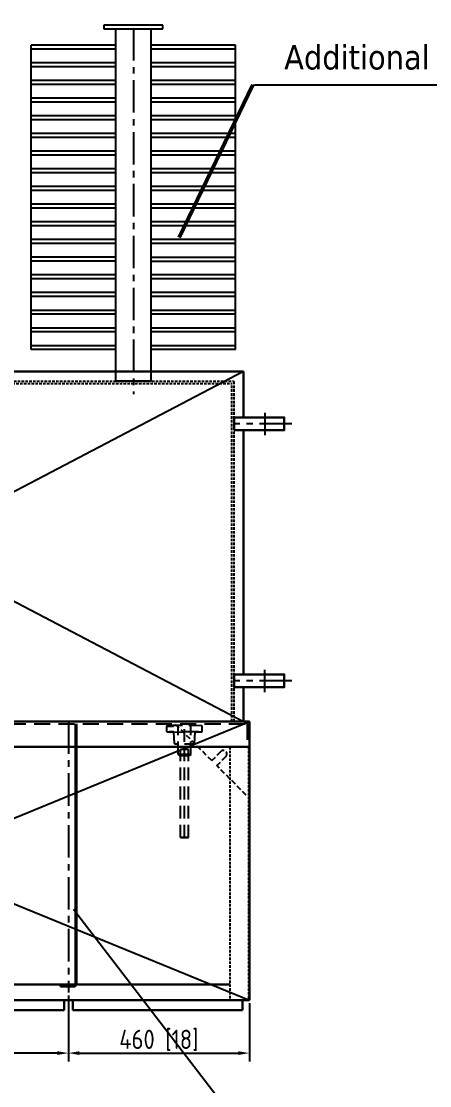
# Model space of a CAD drawing. Header units: inches. Extents: x 198356 to 209798, y -190593 to -183267.
# Drawn here: x 200981 to 202019, y -189057 to -186348 of the extents above; entities that cross this region are included whole.
import ezdxf

# ---------------------------------------------------------------- set-up
doc = ezdxf.new("R2010")
doc.units = ezdxf.units.IN
doc.header["$LTSCALE"] = 13
for name, pattern in [('CENTERX2', [101.6, 63.5, -12.7, 12.7, -12.7]), ('DASHED', [0.75, 0.5, -0.25]), ('HIDDEN', [9.525, 6.35, -3.175])]:
    doc.linetypes.add(name, pattern=pattern)
for name, color, linetype in [('1', 4, 'Continuous'), ('4虚线层', 6, 'DASHED'), ('粗实线', 4, 'Continuous'), ('虚线', 6, 'HIDDEN')]:
    doc.layers.add(name, color=color, linetype=linetype)
for name, color, linetype, lineweight in [('1粗实线', 4, 'Continuous', 50), ('2细实线', 3, 'Continuous', 20), ('标注、文本', 3, 'Continuous', 25), ('铁心', 3, 'Continuous', 0)]:
    doc.layers.add(name, color=color, linetype=linetype, lineweight=lineweight)
doc.styles.get("Standard").update_dxf_attribs({"font": 'gbenor.shx', "bigfont": 'gbcbig.shx'})
doc.styles.add('Tahoma_txtstyle_30.40_0_0', font='tahoma.ttf')
doc.dimstyles.new('英寸 1-10', dxfattribs={"dimscale": 14, "dimtxt": 3.5, "dimasz": 2, "dimexe": 1.5, "dimexo": 0.5, "dimgap": 0.5, "dimtad": 1, "dimtoh": 1, "dimdec": 0, "dimdsep": 46, "dimtxsty": 'Standard', "dimcen": 2.5, "dimclrd": 3, "dimclre": 3, "dimclrt": 3, "dimadec": 0, "dimazin": 2, "dimtfac": 1, "dimtdec": 0, "dimtmove": 0, "dimatfit": 2, "dimfxl": 1, "dimarcsym": 0})
doc.dimstyles.new('郁文书', dxfattribs={"dimscale": 15, "dimtxt": 3.5, "dimasz": 2.5, "dimexe": 1.5, "dimexo": 0, "dimgap": 0.5, "dimtad": 1, "dimtoh": 1, "dimtxsty": 'Standard', "dimcen": 2.5, "dimclrd": 3, "dimclre": 3, "dimclrt": 2, "dimadec": 0, "dimazin": 0, "dimtfac": 1, "dimtmove": 0, "dimatfit": 2, "dimfxl": 1, "dimarcsym": 0})

# ---------------------------------------------------------------- blocks, each defined once
blk = doc.blocks.new('*D101')
at = {"layer": '2细实线', "color": 3, "linetype": 'ByBlock', "lineweight": -2}
for p, q in [((204482.5, -183812.8), (204702.3, -183812.8)), ((204681.3, -183854.8), (204681.3, -185990.8)), ((204332.5, -186032.8), (204702.3, -186032.8)), ((201100.8, -188826.9), (201100.8, -188994.8)), ((199830.8, -188846.5), (199830.8, -188994.8)), ((201072.8, -188973.8), (199858.8, -188973.8))]:
    blk.add_line(p, q, dxfattribs=at)
at = {"layer": '2细实线', "color": 3, "linetype": 'ByBlock'}
for points in [[(204674.3, -183854.8), (204688.3, -183854.8), (204681.3, -183812.8)], [(204674.3, -185990.8), (204688.3, -185990.8), (204681.3, -186032.8)], [(199858.8, -188969.1), (199858.8, -188978.5), (199830.8, -188973.8)], [(201072.8, -188969.1), (201072.8, -188978.5), (201100.8, -188973.8)]]:
    blk.add_solid(points, dxfattribs=at)
at = {"layer": 'Defpoints', "color": 0, "linetype": 'ByBlock'}
for p in [(204475.5, -183812.8), (204325.5, -186032.8), (204681.3, -186032.8), (201100.8, -188819.9), (199830.8, -188839.5), (199830.8, -188973.8)]:
    blk.add_point(p, dxfattribs=at)
at = {"layer": '2细实线', "color": 3, "linetype": 'ByBlock', "insert": (204636.1, -185152.3), "char_height": 73.5, "attachment_point": 5, "rotation": 90}
blk.add_mtext('2220 [87]', dxfattribs=at)
at = {"layer": '2细实线', "color": 3, "linetype": 'ByBlock', "insert": (200465.8, -188941.3), "char_height": 49, "attachment_point": 5}
blk.add_mtext('1270 [50]', dxfattribs=at)
blk = doc.blocks.new('*D102')
at = {"layer": '1', "color": 3, "lineweight": -2}
for p, q in [((203173.2, -188629.7), (203173.2, -188585.5)), ((203173.2, -188585.5), (203286.8, -188585.5)), ((203053.5, -188629.7), (203195.7, -188629.7)), ((203173.2, -188760.2), (203173.2, -188667.2)), ((203053.5, -188797.7), (203195.7, -188797.7))]:
    blk.add_line(p, q, dxfattribs=at)
at = {"layer": '1', "color": 3}
for points in [[(203166.9, -188667.2), (203179.4, -188667.2), (203173.2, -188629.7)], [(203166.9, -188760.2), (203179.4, -188760.2), (203173.2, -188797.7)]]:
    blk.add_solid(points, dxfattribs=at)
at = {"layer": '2细实线', "color": 3, "linetype": 'ByBlock', "lineweight": -2}
for p, q in [((201100.8, -188826.9), (201100.8, -188994.8)), ((201560.8, -188846.5), (201560.8, -188994.8)), ((201128.8, -188973.8), (201532.8, -188973.8))]:
    blk.add_line(p, q, dxfattribs=at)
at = {"layer": '2细实线', "color": 3, "linetype": 'ByBlock'}
for points in [[(201128.8, -188969.1), (201128.8, -188978.5), (201100.8, -188973.8)], [(201532.8, -188969.1), (201532.8, -188978.5), (201560.8, -188973.8)]]:
    blk.add_solid(points, dxfattribs=at)
at = {"layer": 'Defpoints', "color": 0}
for p in [(203053.5, -188629.7), (203053.5, -188797.7), (203173.2, -188797.7)]:
    blk.add_point(p, dxfattribs=at)
at = {"layer": 'Defpoints', "color": 0, "linetype": 'ByBlock'}
for p in [(201100.8, -188819.9), (201560.8, -188839.5), (201560.8, -188973.8)]:
    blk.add_point(p, dxfattribs=at)
at = {"layer": '1', "color": 2, "insert": (203233.7, -188550.6), "char_height": 52.5, "attachment_point": 5}
blk.add_mtext('2[51]', dxfattribs=at)
at = {"layer": '2细实线', "color": 3, "linetype": 'ByBlock', "insert": (201330.8, -188941.3), "char_height": 49, "attachment_point": 5}
blk.add_mtext('460 [18]', dxfattribs=at)

msp = doc.modelspace()

# ---------------------------------------------------------------- linework, layer by layer
at = {"layer": '1', "ltscale": 5}
for p, q in [((201340.829, -186357.487), (201190.829, -186357.487)), ((201190.829, -186357.487), (201190.829, -186367.487)), ((201340.829, -186357.487), (201190.829, -186357.487)), ((201190.829, -186357.487), (201190.829, -186367.487)), ((201190.829, -186367.487), (201340.829, -186367.487)), ((201190.829, -186367.487), (201340.829, -186367.487)), ((201220.829, -187263.487), (201220.829, -186367.487)), ((201220.829, -187263.487), (201220.829, -186367.487)), ((201310.829, -187263.487), (201310.829, -186367.487)), ((201310.829, -187263.487), (201310.829, -186367.487)), ((201340.829, -186367.487), (201340.829, -186357.487)), ((201340.829, -186367.487), (201340.829, -186357.487)), ((201005.829, -187183.487), (201005.829, -186408.487)), ((201220.829, -186408.487), (201005.829, -186408.487)), ((201220.829, -186408.487), (201005.829, -186408.487)), ((201220.829, -186408.487), (201005.829, -186408.487)), ((201220.829, -186408.487), (201005.829, -186408.487)), ((201220.829, -186408.487), (201005.829, -186408.487)), ((201220.829, -186408.487), (201005.829, -186408.487)), ((201220.829, -186408.487), (201005.829, -186408.487)), ((201220.829, -186408.487), (201005.829, -186408.487)), ((201220.829, -186418.487), (201005.829, -186418.487)), ((201220.829, -186418.487), (201005.829, -186418.487)), ((201220.829, -186418.487), (201005.829, -186418.487)), ((201220.829, -186418.487), (201005.829, -186418.487)), ((201220.829, -186418.487), (201005.829, -186418.487)), ((201220.829, -186418.487), (201005.829, -186418.487)), ((201220.829, -186418.487), (201005.829, -186418.487)), ((201220.829, -186418.487), (201005.829, -186418.487)), ((201525.829, -186408.487), (201310.829, -186408.487)), ((201525.829, -186408.487), (201310.829, -186408.487)), ((201525.829, -186408.487), (201310.829, -186408.487)), ((201525.829, -186408.487), (201310.829, -186408.487)), ((201525.829, -186418.487), (201310.829, -186418.487)), ((201525.829, -186418.487), (201310.829, -186418.487)), ((201525.829, -186418.487), (201310.829, -186418.487)), ((201525.829, -186418.487), (201310.829, -186418.487)), ((201525.829, -187183.487), (201525.829, -186408.487)), ((201220.829, -186453.487), (201005.829, -186453.487)), ((201220.829, -186453.487), (201005.829, -186453.487)), ((201220.829, -186453.487), (201005.829, -186453.487)), ((201220.829, -186453.487), (201005.829, -186453.487)), ((201220.829, -186453.487), (201005.829, -186453.487)), ((201220.829, -186453.487), (201005.829, -186453.487)), ((201220.829, -186453.487), (201005.829, -186453.487)), ((201220.829, -186453.487), (201005.829, -186453.487)), ((201525.829, -186453.487), (201310.829, -186453.487)), ((201525.829, -186453.487), (201310.829, -186453.487)), ((201525.829, -186453.487), (201310.829, -186453.487)), ((201525.829, -186453.487), (201310.829, -186453.487)), ((201220.829, -186463.487), (201005.829, -186463.487)), ((201220.829, -186463.487), (201005.829, -186463.487)), ((201220.829, -186463.487), (201005.829, -186463.487)), ((201220.829, -186463.487), (201005.829, -186463.487)), ((201220.829, -186463.487), (201005.829, -186463.487)), ((201220.829, -186463.487), (201005.829, -186463.487)), ((201220.829, -186463.487), (201005.829, -186463.487)), ((201220.829, -186463.487), (201005.829, -186463.487)), ((201525.829, -186463.487), (201310.829, -186463.487)), ((201525.829, -186463.487), (201310.829, -186463.487)), ((201525.829, -186463.487), (201310.829, -186463.487)), ((201525.829, -186463.487), (201310.829, -186463.487)), ((201220.829, -186498.487), (201005.829, -186498.487)), ((201220.829, -186498.487), (201005.829, -186498.487)), ((201220.829, -186498.487), (201005.829, -186498.487)), ((201220.829, -186498.487), (201005.829, -186498.487)), ((201220.829, -186498.487), (201005.829, -186498.487)), ((201220.829, -186498.487), (201005.829, -186498.487)), ((201220.829, -186498.487), (201005.829, -186498.487)), ((201220.829, -186498.487), (201005.829, -186498.487)), ((201220.829, -186508.487), (201005.829, -186508.487)), ((201220.829, -186508.487), (201005.829, -186508.487)), ((201220.829, -186508.487), (201005.829, -186508.487)), ((201220.829, -186508.487), (201005.829, -186508.487)), ((201220.829, -186508.487), (201005.829, -186508.487)), ((201220.829, -186508.487), (201005.829, -186508.487)), ((201220.829, -186508.487), (201005.829, -186508.487)), ((201220.829, -186508.487), (201005.829, -186508.487)), ((201525.829, -186498.487), (201310.829, -186498.487)), ((201525.829, -186498.487), (201310.829, -186498.487)), ((201525.829, -186498.487), (201310.829, -186498.487)), ((201525.829, -186498.487), (201310.829, -186498.487)), ((201525.829, -186508.487), (201310.829, -186508.487)), ((201525.829, -186508.487), (201310.829, -186508.487)), ((201525.829, -186508.487), (201310.829, -186508.487)), ((201525.829, -186508.487), (201310.829, -186508.487)), ((201220.829, -186543.487), (201005.829, -186543.487)), ((201220.829, -186543.487), (201005.829, -186543.487)), ((201220.829, -186543.487), (201005.829, -186543.487)), ((201220.829, -186543.487), (201005.829, -186543.487)), ((201220.829, -186553.487), (201005.829, -186553.487)), ((201220.829, -186553.487), (201005.829, -186553.487)), ((201220.829, -186553.487), (201005.829, -186553.487)), ((201220.829, -186553.487), (201005.829, -186553.487)), ((201525.829, -186543.487), (201310.829, -186543.487)), ((201525.829, -186543.487), (201310.829, -186543.487)), ((201525.829, -186553.487), (201310.829, -186553.487)), ((201525.829, -186553.487), (201310.829, -186553.487)), ((201220.829, -186588.487), (201005.829, -186588.487)), ((201220.829, -186588.487), (201005.829, -186588.487)), ((201220.829, -186588.487), (201005.829, -186588.487)), ((201220.829, -186588.487), (201005.829, -186588.487)), ((201525.829, -186588.487), (201310.829, -186588.487)), ((201525.829, -186588.487), (201310.829, -186588.487)), ((201220.829, -186598.487), (201005.829, -186598.487)), ((201220.829, -186598.487), (201005.829, -186598.487)), ((201220.829, -186598.487), (201005.829, -186598.487)), ((201220.829, -186598.487), (201005.829, -186598.487)), ((201525.829, -186598.487), (201310.829, -186598.487)), ((201525.829, -186598.487), (201310.829, -186598.487)), ((201220.829, -186633.487), (201005.829, -186633.487)), ((201220.829, -186633.487), (201005.829, -186633.487)), ((201220.829, -186633.487), (201005.829, -186633.487)), ((201220.829, -186633.487), (201005.829, -186633.487)), ((201220.829, -186643.487), (201005.829, -186643.487)), ((201220.829, -186643.487), (201005.829, -186643.487)), ((201220.829, -186643.487), (201005.829, -186643.487)), ((201220.829, -186643.487), (201005.829, -186643.487)), ((201525.829, -186633.487), (201310.829, -186633.487)), ((201525.829, -186633.487), (201310.829, -186633.487)), ((201525.829, -186643.487), (201310.829, -186643.487)), ((201525.829, -186643.487), (201310.829, -186643.487)), ((201220.829, -186678.487), (201005.829, -186678.487)), ((201220.829, -186678.487), (201005.829, -186678.487)), ((201220.829, -186678.487), (201005.829, -186678.487)), ((201220.829, -186678.487), (201005.829, -186678.487)), ((201220.829, -186678.487), (201005.829, -186678.487)), ((201220.829, -186678.487), (201005.829, -186678.487)), ((201220.829, -186678.487), (201005.829, -186678.487)), ((201220.829, -186678.487), (201005.829, -186678.487)), ((201220.829, -186688.487), (201005.829, -186688.487)), ((201220.829, -186688.487), (201005.829, -186688.487)), ((201220.829, -186688.487), (201005.829, -186688.487)), ((201220.829, -186688.487), (201005.829, -186688.487)), ((201220.829, -186688.487), (201005.829, -186688.487)), ((201220.829, -186688.487), (201005.829, -186688.487)), ((201220.829, -186688.487), (201005.829, -186688.487)), ((201220.829, -186688.487), (201005.829, -186688.487)), ((201525.829, -186678.487), (201310.829, -186678.487)), ((201525.829, -186678.487), (201310.829, -186678.487)), ((201525.829, -186678.487), (201310.829, -186678.487)), ((201525.829, -186678.487), (201310.829, -186678.487)), ((201525.829, -186688.487), (201310.829, -186688.487)), ((201525.829, -186688.487), (201310.829, -186688.487)), ((201525.829, -186688.487), (201310.829, -186688.487)), ((201525.829, -186688.487), (201310.829, -186688.487)), ((201220.829, -186723.487), (201005.829, -186723.487)), ((201220.829, -186723.487), (201005.829, -186723.487)), ((201220.829, -186723.487), (201005.829, -186723.487)), ((201220.829, -186723.487), (201005.829, -186723.487)), ((201220.829, -186723.487), (201005.829, -186723.487)), ((201220.829, -186723.487), (201005.829, -186723.487)), ((201220.829, -186723.487), (201005.829, -186723.487)), ((201220.829, -186723.487), (201005.829, -186723.487)), ((201525.829, -186723.487), (201310.829, -186723.487)), ((201525.829, -186723.487), (201310.829, -186723.487)), ((201525.829, -186723.487), (201310.829, -186723.487)), ((201525.829, -186723.487), (201310.829, -186723.487)), ((201220.829, -186733.487), (201005.829, -186733.487)), ((201220.829, -186733.487), (201005.829, -186733.487)), ((201220.829, -186733.487), (201005.829, -186733.487)), ((201220.829, -186733.487), (201005.829, -186733.487)), ((201220.829, -186733.487), (201005.829, -186733.487)), ((201220.829, -186733.487), (201005.829, -186733.487)), ((201220.829, -186733.487), (201005.829, -186733.487)), ((201220.829, -186733.487), (201005.829, -186733.487)), ((201525.829, -186733.487), (201310.829, -186733.487)), ((201525.829, -186733.487), (201310.829, -186733.487)), ((201525.829, -186733.487), (201310.829, -186733.487)), ((201525.829, -186733.487), (201310.829, -186733.487)), ((201220.829, -186768.487), (201005.829, -186768.487)), ((201220.829, -186768.487), (201005.829, -186768.487)), ((201220.829, -186768.487), (201005.829, -186768.487)), ((201220.829, -186768.487), (201005.829, -186768.487)), ((201220.829, -186768.487), (201005.829, -186768.487)), ((201220.829, -186768.487), (201005.829, -186768.487)), ((201220.829, -186768.487), (201005.829, -186768.487)), ((201220.829, -186768.487), (201005.829, -186768.487)), ((201220.829, -186778.487), (201005.829, -186778.487)), ((201220.829, -186778.487), (201005.829, -186778.487)), ((201220.829, -186778.487), (201005.829, -186778.487)), ((201220.829, -186778.487), (201005.829, -186778.487)), ((201220.829, -186778.487), (201005.829, -186778.487)), ((201220.829, -186778.487), (201005.829, -186778.487)), ((201220.829, -186778.487), (201005.829, -186778.487)), ((201220.829, -186778.487), (201005.829, -186778.487)), ((201525.829, -186768.487), (201310.829, -186768.487)), ((201525.829, -186768.487), (201310.829, -186768.487)), ((201525.829, -186768.487), (201310.829, -186768.487)), ((201525.829, -186768.487), (201310.829, -186768.487)), ((201525.829, -186778.487), (201310.829, -186778.487)), ((201525.829, -186778.487), (201310.829, -186778.487)), ((201525.829, -186778.487), (201310.829, -186778.487)), ((201525.829, -186778.487), (201310.829, -186778.487)), ((201220.829, -186813.487), (201005.829, -186813.487)), ((201220.829, -186813.487), (201005.829, -186813.487)), ((201220.829, -186813.487), (201005.829, -186813.487)), ((201220.829, -186813.487), (201005.829, -186813.487)), ((201220.829, -186823.487), (201005.829, -186823.487)), ((201220.829, -186823.487), (201005.829, -186823.487)), ((201220.829, -186823.487), (201005.829, -186823.487)), ((201220.829, -186823.487), (201005.829, -186823.487)), ((201525.829, -186813.487), (201310.829, -186813.487)), ((201525.829, -186813.487), (201310.829, -186813.487)), ((201525.829, -186823.487), (201310.829, -186823.487)), ((201525.829, -186823.487), (201310.829, -186823.487)), ((201220.829, -186858.487), (201005.829, -186858.487)), ((201220.829, -186858.487), (201005.829, -186858.487)), ((201220.829, -186858.487), (201005.829, -186858.487)), ((201220.829, -186858.487), (201005.829, -186858.487)), ((201525.829, -186858.487), (201310.829, -186858.487)), ((201525.829, -186858.487), (201310.829, -186858.487)), ((201220.829, -186868.487), (201005.829, -186868.487)), ((201220.829, -186868.487), (201005.829, -186868.487)), ((201220.829, -186868.487), (201005.829, -186868.487)), ((201220.829, -186868.487), (201005.829, -186868.487)), ((201525.829, -186868.487), (201310.829, -186868.487)), ((201525.829, -186868.487), (201310.829, -186868.487)), ((201220.829, -186903.487), (201005.829, -186903.487)), ((201220.829, -186903.487), (201005.829, -186903.487)), ((201220.829, -186903.487), (201005.829, -186903.487)), ((201220.829, -186903.487), (201005.829, -186903.487)), ((201220.829, -186913.487), (201005.829, -186913.487)), ((201220.829, -186913.487), (201005.829, -186913.487)), ((201220.829, -186913.487), (201005.829, -186913.487)), ((201220.829, -186913.487), (201005.829, -186913.487)), ((201525.829, -186903.487), (201310.829, -186903.487)), ((201525.829, -186903.487), (201310.829, -186903.487)), ((201525.829, -186913.487), (201310.829, -186913.487)), ((201525.829, -186913.487), (201310.829, -186913.487)), ((201220.829, -186948.487), (201005.829, -186948.487)), ((201220.829, -186948.487), (201005.829, -186948.487)), ((201220.829, -186948.487), (201005.829, -186948.487)), ((201220.829, -186948.487), (201005.829, -186948.487)), ((201220.829, -186958.487), (201005.829, -186958.487)), ((201220.829, -186958.487), (201005.829, -186958.487)), ((201220.829, -186958.487), (201005.829, -186958.487)), ((201220.829, -186958.487), (201005.829, -186958.487)), ((201220.829, -186958.487), (201005.829, -186958.487)), ((201220.829, -186958.487), (201005.829, -186958.487)), ((201310.829, -186948.487), (201525.829, -186948.487)), ((201310.829, -186948.487), (201525.829, -186948.487)), ((201310.829, -186948.487), (201525.829, -186948.487)), ((201310.829, -186948.487), (201525.829, -186948.487)), ((201310.829, -186958.487), (201525.829, -186958.487)), ((201310.829, -186958.487), (201525.829, -186958.487)), ((201310.829, -186958.487), (201525.829, -186958.487)), ((201310.829, -186958.487), (201525.829, -186958.487)), ((201310.829, -186958.487), (201525.829, -186958.487)), ((201310.829, -186958.487), (201525.829, -186958.487)), ((201220.829, -186993.487), (201005.829, -186993.487)), ((201220.829, -186993.487), (201005.829, -186993.487)), ((201220.829, -186993.487), (201005.829, -186993.487)), ((201220.829, -186993.487), (201005.829, -186993.487)), ((201220.829, -186993.487), (201005.829, -186993.487)), ((201220.829, -186993.487), (201005.829, -186993.487)), ((201220.829, -186993.487), (201005.829, -186993.487)), ((201220.829, -186993.487), (201005.829, -186993.487)), ((201525.829, -186993.487), (201310.829, -186993.487)), ((201525.829, -186993.487), (201310.829, -186993.487)), ((201525.829, -186993.487), (201310.829, -186993.487)), ((201525.829, -186993.487), (201310.829, -186993.487)), ((201220.829, -187003.487), (201005.829, -187003.487)), ((201220.829, -187003.487), (201005.829, -187003.487)), ((201220.829, -187003.487), (201005.829, -187003.487)), ((201220.829, -187003.487), (201005.829, -187003.487)), ((201220.829, -187003.487), (201005.829, -187003.487)), ((201220.829, -187003.487), (201005.829, -187003.487)), ((201220.829, -187003.487), (201005.829, -187003.487)), ((201220.829, -187003.487), (201005.829, -187003.487)), ((201525.829, -187003.487), (201310.829, -187003.487)), ((201525.829, -187003.487), (201310.829, -187003.487)), ((201525.829, -187003.487), (201310.829, -187003.487)), ((201525.829, -187003.487), (201310.829, -187003.487)), ((201220.829, -187038.487), (201005.829, -187038.487)), ((201220.829, -187038.487), (201005.829, -187038.487)), ((201220.829, -187038.487), (201005.829, -187038.487)), ((201220.829, -187038.487), (201005.829, -187038.487)), ((201220.829, -187038.487), (201005.829, -187038.487)), ((201220.829, -187038.487), (201005.829, -187038.487)), ((201220.829, -187038.487), (201005.829, -187038.487)), ((201220.829, -187038.487), (201005.829, -187038.487)), ((201220.829, -187048.487), (201005.829, -187048.487)), ((201220.829, -187048.487), (201005.829, -187048.487)), ((201220.829, -187048.487), (201005.829, -187048.487)), ((201220.829, -187048.487), (201005.829, -187048.487)), ((201220.829, -187048.487), (201005.829, -187048.487)), ((201220.829, -187048.487), (201005.829, -187048.487)), ((201220.829, -187048.487), (201005.829, -187048.487)), ((201220.829, -187048.487), (201005.829, -187048.487)), ((201525.829, -187038.487), (201310.829, -187038.487)), ((201525.829, -187038.487), (201310.829, -187038.487)), ((201525.829, -187038.487), (201310.829, -187038.487)), ((201525.829, -187038.487), (201310.829, -187038.487)), ((201525.829, -187048.487), (201310.829, -187048.487)), ((201525.829, -187048.487), (201310.829, -187048.487)), ((201525.829, -187048.487), (201310.829, -187048.487)), ((201525.829, -187048.487), (201310.829, -187048.487)), ((201220.829, -187083.487), (201005.829, -187083.487)), ((201220.829, -187083.487), (201005.829, -187083.487)), ((201220.829, -187083.487), (201005.829, -187083.487)), ((201220.829, -187083.487), (201005.829, -187083.487)), ((201220.829, -187083.487), (201005.829, -187083.487)), ((201220.829, -187083.487), (201005.829, -187083.487)), ((201220.829, -187083.487), (201005.829, -187083.487)), ((201220.829, -187083.487), (201005.829, -187083.487)), ((201220.829, -187093.487), (201005.829, -187093.487)), ((201220.829, -187093.487), (201005.829, -187093.487)), ((201220.829, -187093.487), (201005.829, -187093.487)), ((201220.829, -187093.487), (201005.829, -187093.487)), ((201220.829, -187093.487), (201005.829, -187093.487)), ((201220.829, -187093.487), (201005.829, -187093.487)), ((201220.829, -187093.487), (201005.829, -187093.487)), ((201220.829, -187093.487), (201005.829, -187093.487)), ((201525.829, -187083.487), (201310.829, -187083.487)), ((201525.829, -187083.487), (201310.829, -187083.487)), ((201525.829, -187083.487), (201310.829, -187083.487)), ((201525.829, -187083.487), (201310.829, -187083.487)), ((201525.829, -187093.487), (201310.829, -187093.487)), ((201525.829, -187093.487), (201310.829, -187093.487)), ((201525.829, -187093.487), (201310.829, -187093.487)), ((201525.829, -187093.487), (201310.829, -187093.487)), ((201220.829, -187128.487), (201005.829, -187128.487)), ((201220.829, -187128.487), (201005.829, -187128.487)), ((201220.829, -187128.487), (201005.829, -187128.487)), ((201220.829, -187128.487), (201005.829, -187128.487)), ((201220.829, -187128.487), (201005.829, -187128.487)), ((201220.829, -187128.487), (201005.829, -187128.487)), ((201220.829, -187128.487), (201005.829, -187128.487)), ((201220.829, -187128.487), (201005.829, -187128.487)), ((201525.829, -187128.487), (201310.829, -187128.487)), ((201525.829, -187128.487), (201310.829, -187128.487)), ((201525.829, -187128.487), (201310.829, -187128.487)), ((201525.829, -187128.487), (201310.829, -187128.487)), ((201220.829, -187138.487), (201005.829, -187138.487)), ((201220.829, -187138.487), (201005.829, -187138.487)), ((201220.829, -187138.487), (201005.829, -187138.487)), ((201220.829, -187138.487), (201005.829, -187138.487)), ((201220.829, -187138.487), (201005.829, -187138.487)), ((201220.829, -187138.487), (201005.829, -187138.487)), ((201220.829, -187138.487), (201005.829, -187138.487)), ((201220.829, -187138.487), (201005.829, -187138.487)), ((201525.829, -187138.487), (201310.829, -187138.487)), ((201525.829, -187138.487), (201310.829, -187138.487)), ((201525.829, -187138.487), (201310.829, -187138.487)), ((201525.829, -187138.487), (201310.829, -187138.487)), ((201220.829, -187173.487), (201005.829, -187173.487)), ((201220.829, -187173.487), (201005.829, -187173.487)), ((201220.829, -187173.487), (201005.829, -187173.487)), ((201220.829, -187173.487), (201005.829, -187173.487)), ((201220.829, -187183.487), (201005.829, -187183.487)), ((201220.829, -187183.487), (201005.829, -187183.487)), ((201220.829, -187183.487), (201005.829, -187183.487)), ((201220.829, -187183.487), (201005.829, -187183.487)), ((201525.829, -187173.487), (201310.829, -187173.487)), ((201525.829, -187173.487), (201310.829, -187173.487)), ((201525.829, -187183.487), (201310.829, -187183.487)), ((201525.829, -187183.487), (201310.829, -187183.487)), ((201310.829, -187200.569), (201310.829, -187200.569)), ((201310.829, -187200.569), (201310.829, -187200.569)), ((201310.829, -187263.487), (201220.829, -187263.487))]:
    msp.add_line(p, q, dxfattribs=at)
at = {"layer": '1', "color": 1, "linetype": 'CENTERX2', "lineweight": -3, "ltscale": 0.1}
for p, q in [((201265.829, -186365.487), (201265.829, -187297.195)), ((201265.829, -186365.487), (201265.829, -187297.195)), ((201600.366, -187344.118), (201600.366, -187400.85)), ((201668.796, -187372.484), (201521.829, -187372.484)), ((201600.366, -188054.855), (201600.366, -187998.124)), ((201668.796, -188026.49), (201521.829, -188026.49)), ((201100.829, -188129.487), (201100.829, -188819.91))]:
    msp.add_line(p, q, dxfattribs=at)
at = {"layer": '1粗实线', "color": 3, "linetype": 'ByBlock'}
msp.add_line((201569.938, -186509.742), (201381.864, -186898.487), dxfattribs=at)
at = {"layer": '4虚线层'}
for p, q in [((199869.829, -187263.487), (201521.829, -187263.487)), ((201521.829, -188129.487), (201521.829, -187263.487)), ((199875.829, -187269.487), (201515.829, -187269.487)), ((201515.829, -188129.487), (201515.829, -187269.487)), ((201510.829, -188194.487), (201510.829, -188839.487)), ((201558.829, -188194.487), (201558.829, -188839.487))]:
    msp.add_line(p, q, dxfattribs=at)
at = {"layer": '4虚线层', "ltscale": 5}
for p, q in [((201350.84, -188155.487), (201350.84, -188142.969)), ((201351.84, -188141.97), (201356.847, -188141.987)), ((201351.84, -188156.487), (201367.404, -188156.487)), ((201367.386, -188156.487), (201356.821, -188156.487)), ((201367.398, -188156.487), (201356.833, -188156.487)), ((201356.847, -188142.543), (201356.847, -188141.987)), ((201358.792, -188142.543), (201356.847, -188142.543)), ((201358.792, -188141.987), (201358.792, -188142.543)), ((201358.792, -188141.987), (201358.792, -188142.543)), ((201359.741, -188141.987), (201358.792, -188141.987)), ((201359.741, -188142.543), (201359.741, -188141.987)), ((201361.686, -188142.543), (201359.741, -188142.543)), ((201362.635, -188141.987), (201361.686, -188141.987)), ((201361.686, -188141.987), (201361.686, -188142.543)), ((201361.686, -188141.987), (201361.686, -188142.543)), ((201362.635, -188142.543), (201362.635, -188141.987)), ((201364.58, -188142.543), (201362.635, -188142.543)), ((201366.34, -188141.987), (201364.58, -188141.987)), ((201364.58, -188141.987), (201364.58, -188142.543)), ((201370.259, -188185.554), (201368.383, -188157.421)), ((201370.271, -188185.554), (201368.396, -188157.421)), ((201379.821, -188213.487), (201379.821, -188140.487)), ((201395.83, -188425.487), (201395.828, -188140.487)), ((201411.837, -188213.487), (201411.836, -188140.487)), ((201421.383, -188185.554), (201423.259, -188157.421)), ((201421.396, -188185.554), (201423.271, -188157.421)), ((201424.257, -188156.487), (201434.823, -188156.489)), ((201424.269, -188156.487), (201434.835, -188156.489)), ((201424.275, -188156.487), (201439.84, -188156.487)), ((201440.84, -188155.487), (201440.84, -188141.487)), ((201371.257, -188186.487), (201379.821, -188186.487)), ((201371.269, -188186.487), (201379.833, -188186.487)), ((201395.823, -188186.487), (201420.386, -188186.487)), ((201395.835, -188186.487), (201420.398, -188186.487)), ((201411.821, -188213.487), (201411.821, -188186.487)), ((201379.817, -188213.487), (201382.817, -188216.487)), ((201411.817, -188213.487), (201379.817, -188213.487)), ((201379.821, -188213.487), (201382.821, -188216.487)), ((201411.821, -188213.487), (201379.821, -188213.487)), ((201385.83, -188425.487), (201385.829, -188201.487)), ((201405.83, -188425.487), (201405.829, -188201.487)), ((201411.817, -188213.487), (201408.817, -188216.487)), ((201411.821, -188213.487), (201408.821, -188216.487)), ((201382.817, -188216.487), (201408.817, -188216.487)), ((201382.821, -188216.487), (201408.821, -188216.487)), ((201405.83, -188425.487), (201385.83, -188425.487)), ((201405.83, -188425.487), (201385.83, -188425.487)), ((201385.83, -188425.487), (201405.83, -188425.487))]:
    msp.add_line(p, q, dxfattribs=at)
at = {"layer": '4虚线层', "ltscale": 2}
for p, q in [((201465.11, -188229.478), (201371.118, -188135.487)), ((201465.11, -188229.478), (201488.444, -188206.144)), ((201477.838, -188242.206), (201501.172, -188218.872)), ((201552.829, -188317.198), (201477.838, -188242.206))]:
    msp.add_line(p, q, dxfattribs=at)
at = {"layer": '4虚线层', "ltscale": 5}
for points in [[(201352.456, -188139.748), (201350.754, -188140.812), (201350.435, -188142.195)], [(201356.765, -188140.014), (201354.531, -188140.227), (201352.988, -188140.599), (201352.669, -188141.982)], [(201439.232, -188140.693), (201356.765, -188140.014), (201355.222, -188140.387), (201354.903, -188141.77)], [(201418.522, -188156.457), (201395.968, -188156.349)]]:
    msp.add_lwpolyline(points, dxfattribs=at)
for centre, radius, start, end in [((201351.84, -188142.97), 1, 90, 180), ((201351.84, -188155.487), 1, 180, 270), ((201366.34, -188139.987), 2, 270, 0), ((201366.34, -188139.987), 2, 270, 0), ((201367.386, -188157.487), 1, 3.814075, 90), ((201367.398, -188157.487), 1, 3.814075, 90), ((201367.404, -188157.487), 1, 3.814075, 90), ((201424.257, -188157.487), 1, 90, 176.185925), ((201424.269, -188157.487), 1, 90, 176.185925), ((201424.275, -188157.487), 1, 90, 176.185925), ((201439.84, -188141.487), 1, 0, 90), ((201439.84, -188155.487), 1, 270, 0), ((201371.257, -188185.487), 1, 183.814075, 270), ((201371.269, -188185.487), 1, 183.814075, 270), ((201420.386, -188185.487), 1, 270, 356.185925), ((201420.398, -188185.487), 1, 270, 356.185925)]:
    msp.add_arc(centre, radius, start, end, dxfattribs=at)
at = {"layer": '4虚线层', "ltscale": 2}
msp.add_arc((201494.808, -188212.508), 9, 315, 135, dxfattribs=at)
at = {"layer": '4虚线层', "ltscale": 5}
for points in [[(201359.477, -188156.665), (201359.477, -188156.665), (201395.968, -188156.349), (201395.968, -188156.349)], [(201359.477, -188156.665), (201359.477, -188156.665), (201360.168, -188156.824), (201360.168, -188156.824)], [(201431.608, -188156.565), (201431.608, -188156.565), (201395.968, -188156.349), (201395.968, -188156.349)]]:
    msp.add_open_spline(points, degree=3, dxfattribs=at)
at = {"layer": '标注、文本'}
for p, q in [((201574.938, -186509.742), (202207.946, -186509.742)), ((199830.829, -188129.487), (201560.829, -188839.487)), ((199832.829, -188839.487), (201560.829, -188129.487)), ((201405.829, -188201.487), (201385.829, -188201.487))]:
    msp.add_line(p, q, dxfattribs=at)
at = {"layer": '标注、文本', "ltscale": 16.7707}
for p, q in [((199845.829, -187239.487), (201545.829, -188129.487)), ((201545.829, -187239.487), (199845.829, -188129.487)), ((201529.553, -189150.427), (201113.513, -188608.344))]:
    msp.add_line(p, q, dxfattribs=at)
at = {"layer": '标注、文本', "color": 4, "lineweight": 30}
for p, q in [((199845.829, -187239.487), (201545.829, -187239.487)), ((201545.829, -187356.185), (201545.829, -187239.487)), ((201545.829, -188010.19), (201545.829, -187388.784)), ((201545.829, -188129.487), (201545.829, -188042.789)), ((199830.829, -188129.487), (201560.829, -188129.487)), ((201560.829, -188129.487), (201560.829, -188194.487)), ((199830.829, -188194.487), (201560.829, -188194.487)), ((199830.829, -188839.487), (201560.829, -188839.487)), ((199830.829, -188839.487), (201560.829, -188839.487)), ((199830.829, -188839.487), (201560.829, -188839.487))]:
    msp.add_line(p, q, dxfattribs=at)
at = {"layer": '粗实线', "lineweight": 30}
for p, q in [((201118.829, -188135.487), (201118.829, -188797.487)), ((201120.829, -188135.487), (201120.829, -188797.487)), ((201560.829, -188194.487), (201560.829, -188839.487)), ((199885.829, -188799.487), (201510.829, -188799.487)), ((201080.829, -188802.487), (201113.829, -188802.487)), ((201080.829, -188802.487), (201080.829, -188804.487)), ((201080.829, -188804.487), (201113.829, -188804.487)), ((199830.829, -188839.487), (201560.829, -188839.487)), ((199885.829, -188864.487), (201089.876, -188864.487)), ((201089.876, -188839.487), (201089.876, -188864.487)), ((201111.782, -188839.487), (201111.782, -188864.487)), ((201111.782, -188864.487), (201543.547, -188864.487)), ((201543.547, -188839.487), (201543.547, -188864.487))]:
    msp.add_line(p, q, dxfattribs=at)
for points in [[(201521.829, -187388.784), (201521.829, -187356.185), (201649.429, -187356.185), (201649.429, -187388.784)], [(201521.829, -187388.784), (201521.829, -187356.185), (201649.429, -187356.185), (201649.429, -187388.784)], [(201521.829, -188010.19), (201521.829, -188042.789), (201649.429, -188042.789), (201649.429, -188010.19)], [(201521.829, -188010.19), (201521.829, -188042.789), (201649.429, -188042.789), (201649.429, -188010.19)]]:
    msp.add_lwpolyline(points, close=True, dxfattribs=at)
for radius in [7, 5]:
    msp.add_arc((201113.829, -188797.487), radius, 270, 0, dxfattribs=at)
at = {"layer": '虚线', "ltscale": 0.5}
for p, q in [((199836.829, -188135.487), (201554.829, -188135.487)), ((201554.829, -188135.487), (201554.829, -188194.487))]:
    msp.add_line(p, q, dxfattribs=at)
at = {"layer": '铁心'}
msp.add_line((201569.938, -186509.742), (202353.595, -186509.742), dxfattribs=at)

# ---------------------------------------------------------------- texts
at = {"layer": '铁心', "insert": (201649.329, -186408.223), "char_height": 62.30684, "width": 813.1404, "attachment_point": 1, "style": 'Tahoma_txtstyle_30.40_0_0'}
msp.add_mtext('Additional  cooling', dxfattribs=at)

# ---------------------------------------------------------------- dimensions: what is measured, and where the dimension line sits
at = {"layer": '1'}
dim = msp.add_linear_dim(base=(203173.152, -188797.687), p1=(203053.475, -188629.687), p2=(203053.475, -188797.687), angle=90, text='2[51]', dimstyle='郁文书', override={"dimarcsym": 1}, dxfattribs=at)
dim.commit()
dim.dimension.update_dxf_attribs({"geometry": '*D102', "text_midpoint": (203233.707, -188585.459), "dimtype": 160})
at = {"layer": '2细实线', "linetype": 'ByBlock'}
dim = msp.add_linear_dim(base=(204681.343, -186032.802), p1=(204475.464, -183812.807), p2=(204325.464, -186032.802), angle=90, dimstyle='英寸 1-10', override={"dimtxt": 5.25, "dimasz": 3}, dxfattribs=at)
dim.commit()
dim.dimension.update_dxf_attribs({"geometry": '*D101', "text_midpoint": (204681.343, -185152.306), "dimtype": 160})
for base, p2, picture, middle in [((199830.829, -188973.785), (199830.829, -188839.487), '*D101', (200465.829, -188941.264)), ((201560.829, -188973.785), (201560.829, -188839.487), '*D102', (201330.829, -188941.264))]:
    dim = msp.add_linear_dim(base=base, p1=(201100.829, -188819.91), p2=p2, dimstyle='英寸 1-10', dxfattribs=at)
    dim.commit()
    dim.dimension.update_dxf_attribs({"geometry": picture, "text_midpoint": middle})

doc.saveas('drawing.dxf')
